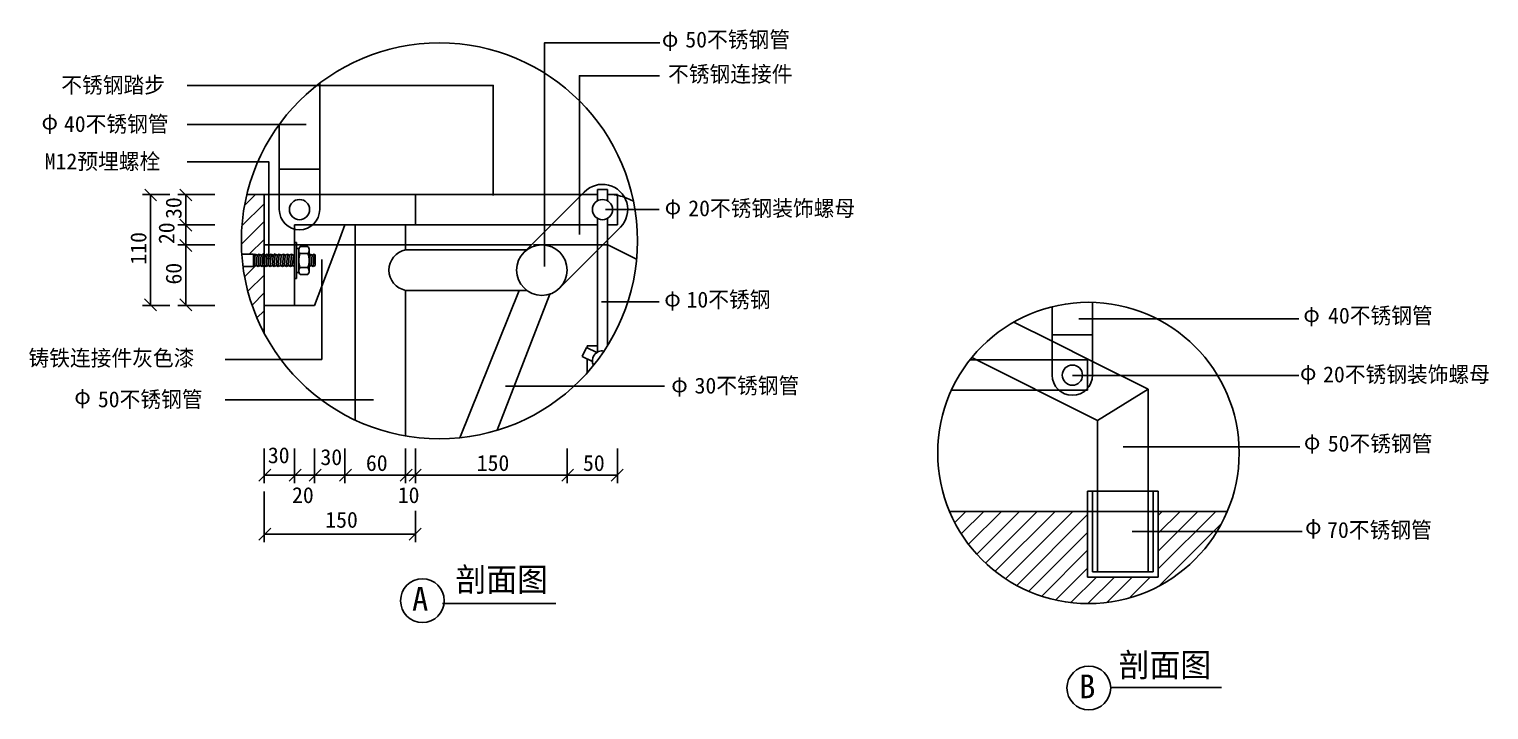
# Model space of a CAD drawing. Header units: metres. Extents: x 842 to 2288, y -739 to 972.
# Drawn here: x 842 to 2288, y 297 to 972 of the extents above; entities that cross this region are included whole.
import ezdxf

# ---------------------------------------------------------------- set-up
doc = ezdxf.new("R2010")
doc.units = ezdxf.units.M
for name, color, linetype in [('2', 2, 'Continuous'), ('3', 3, 'Continuous'), ('4', 4, 'Continuous'), ('7', 7, 'Continuous'), ('BH', 3, 'Continuous'), ('DIM', 3, 'Continuous'), ('TEXT', 7, 'Continuous')]:
    doc.layers.add(name, color=color, linetype=linetype)

# ---------------------------------------------------------------- blocks, each defined once
blk = doc.blocks.new('_OPEN90')
at = {"color": 0, "linetype": 'ByBlock'}
for p, q in [((0, 0), (-1, 0)), ((-0.5, 0.5), (0, 0)), ((0, 0), (-0.5, -0.5))]:
    blk.add_line(p, q, dxfattribs=at)
blk = doc.blocks.new('_ARCHTICK')
at = {"color": 0, "linetype": 'ByBlock'}
blk.add_lwpolyline([(-0.81, -0.74), (0.67, 0.73)], dxfattribs=at)

msp = doc.modelspace()

# ---------------------------------------------------------------- linework, layer by layer
for p, q in [((1116.67, 877.26), (1104.67, 877.26)), ((1302.04, 806.88), (1302.04, 818.88)), ((1413.08, 792.94), (1425.08, 792.94)), ((1387.33, 768.13), (1387.33, 780.13)), ((1132.14, 743.21), (1132.14, 731.21)), ((1352.73, 736.47), (1352.73, 748.47)), ((1409.31, 701.51), (1421.31, 701.51)), ((1881.82, 684.52), (1893.82, 684.52)), ((1875.75, 628.32), (1887.75, 628.32)), ((1313.99, 617.72), (1325.99, 617.72)), ((1183.21, 604.42), (1171.21, 604.42)), ((1925.9, 557.7), (1937.9, 557.7)), ((1934.73, 473.79), (1946.73, 473.79))]:
    msp.add_line(p, q)
at = {"layer": '2'}
for p, q in [((1075.1, 807.8), (1057.99, 807.8)), ((1075.1, 670.39), (1075.1, 807.8)), ((1753.81, 493.79), (2028.93, 493.79))]:
    msp.add_line(p, q, dxfattribs=at)
at = {"layer": '3'}
for p, q in [((1415.1, 812.8), (1405.1, 812.8)), ((1405.1, 812.8), (1405.1, 801.46)), ((1415.1, 801.46), (1415.1, 812.8)), ((1075.1, 757.8), (1075.1, 807.8)), ((1075.1, 807.8), (1225.1, 807.8)), ((1225.1, 807.8), (1225.1, 777.8)), ((1405.1, 807.8), (1389.65, 807.8)), ((1405.1, 807.8), (1389.84, 807.8)), ((1425.1, 807.8), (1415.1, 807.8)), ((1415.53, 807.8), (1415.1, 807.8)), ((1425.1, 777.8), (1425.1, 807.8)), ((1405.1, 751.56), (1405.1, 784.14)), ((1415.1, 761.95), (1415.1, 784.14)), ((1105.1, 697.8), (1105.1, 777.8)), ((1105.1, 777.8), (1155.1, 777.8)), ((1155.1, 777.8), (1147.6, 757.8)), ((1225.1, 777.8), (1155.1, 777.8)), ((1165.1, 757.8), (1165.1, 777.8)), ((1215.1, 757.8), (1215.1, 777.8)), ((1405.1, 777.8), (1225.1, 777.8)), ((1415.1, 777.8), (1425.1, 777.8)), ((1107.2, 760.16), (1105.1, 760.16)), ((1105.1, 760.16), (1105.1, 748.07)), ((1107.2, 754.16), (1107.2, 760.16)), ((1107.2, 730.45), (1107.2, 754.16)), ((1109.3, 754.16), (1107.2, 754.16)), ((1109.3, 752.43), (1109.3, 754.16)), ((1109.3, 752.43), (1109.3, 732.17)), ((1118.2, 756.15), (1110.7, 756.16)), ((1119.6, 748.07), (1119.6, 752.73)), ((1341.7, 757.8), (1411.11, 757.8)), ((1064.6, 748.53), (1052.96, 748.53)), ((1064.6, 736.53), (1064.6, 748.53)), ((1066.1, 748.53), (1064.6, 747.84)), ((1065.1, 736.53), (1066.1, 748.53)), ((1065.1, 736.53), (1067.2, 737.48)), ((1068.01, 747.57), (1066.1, 748.53)), ((1068.01, 747.57), (1067.2, 737.48)), ((1067.2, 737.48), (1069.1, 736.53)), ((1070.1, 748.53), (1068.01, 747.57)), ((1069.1, 736.53), (1070.1, 748.53)), ((1069.1, 736.53), (1071.2, 737.48)), ((1072.01, 747.57), (1070.1, 748.53)), ((1072.01, 747.57), (1071.2, 737.48)), ((1071.2, 737.48), (1073.1, 736.53)), ((1074.1, 748.53), (1072.01, 747.57)), ((1073.1, 736.53), (1074.1, 748.53)), ((1073.1, 736.53), (1075.2, 737.48)), ((1076.01, 747.57), (1074.1, 748.53)), ((1076.01, 747.57), (1075.2, 737.48)), ((1075.2, 737.48), (1077.1, 736.53)), ((1078.1, 748.53), (1076.01, 747.57)), ((1077.1, 736.53), (1078.1, 748.53)), ((1077.1, 736.53), (1079.2, 737.48)), ((1080.01, 747.57), (1078.1, 748.53)), ((1080.01, 747.57), (1079.2, 737.48)), ((1079.2, 737.48), (1081.1, 736.53)), ((1082.1, 748.53), (1080.01, 747.57)), ((1081.1, 736.53), (1082.1, 748.53)), ((1081.1, 736.53), (1083.2, 737.48)), ((1084.01, 747.57), (1082.1, 748.53)), ((1084.01, 747.57), (1083.2, 737.48)), ((1083.2, 737.48), (1085.1, 736.53)), ((1086.1, 748.53), (1084.01, 747.57)), ((1085.1, 736.53), (1086.1, 748.53)), ((1085.1, 736.53), (1087.2, 737.48)), ((1088.01, 747.57), (1086.1, 748.53)), ((1088.01, 747.57), (1087.2, 737.48)), ((1087.2, 737.48), (1089.1, 736.53)), ((1090.1, 748.53), (1088.01, 747.57)), ((1089.1, 736.53), (1090.1, 748.53)), ((1089.1, 736.53), (1091.2, 737.48)), ((1092.01, 747.57), (1090.1, 748.53)), ((1092.01, 747.57), (1091.2, 737.48)), ((1091.2, 737.48), (1093.1, 736.53)), ((1094.1, 748.53), (1092.01, 747.57)), ((1093.1, 736.53), (1094.1, 748.53)), ((1093.1, 736.53), (1095.2, 737.48)), ((1096.01, 747.57), (1094.1, 748.53)), ((1096.01, 747.57), (1095.2, 737.48)), ((1095.2, 737.48), (1097.1, 736.53)), ((1098.1, 748.53), (1096.01, 747.57)), ((1097.1, 736.53), (1098.1, 748.53)), ((1097.1, 736.53), (1099.2, 737.48)), ((1100.01, 747.57), (1098.1, 748.53)), ((1100.01, 747.57), (1099.2, 737.48)), ((1099.2, 737.48), (1101.1, 736.53)), ((1102.1, 748.53), (1100.01, 747.57)), ((1101.1, 736.53), (1102.1, 748.53)), ((1101.1, 736.53), (1103.2, 737.48)), ((1104.01, 747.57), (1102.1, 748.53)), ((1104.01, 747.57), (1103.2, 737.48)), ((1103.2, 737.48), (1105.1, 736.53)), ((1105.1, 748.07), (1104.01, 747.57)), ((1105.1, 736.53), (1105.1, 748.07)), ((1118.4, 749.23), (1110.5, 749.23)), ((1119.6, 736.53), (1120.6, 748.53)), ((1120.6, 748.53), (1119.6, 748.07)), ((1119.6, 736.53), (1119.6, 748.07)), ((1119.6, 736.53), (1121.7, 737.48)), ((1122.51, 747.57), (1120.6, 748.53)), ((1122.51, 747.57), (1121.7, 737.48)), ((1121.7, 737.48), (1123.6, 736.53)), ((1124.6, 748.53), (1122.51, 747.57)), ((1123.6, 736.53), (1124.6, 748.53)), ((1123.6, 736.53), (1125.6, 737.44)), ((1125.6, 748.03), (1124.6, 748.53)), ((1125.6, 737.44), (1125.6, 748.03)), ((1064.6, 736.53), (1054.14, 736.53)), ((1064.6, 736.78), (1065.1, 736.53)), ((1105.1, 736.53), (1105.1, 724.45)), ((1105.1, 724.45), (1107.2, 724.45)), ((1107.2, 724.45), (1107.2, 730.45)), ((1107.2, 730.45), (1109.3, 730.45)), ((1109.3, 730.45), (1109.3, 732.17)), ((1118.4, 735.37), (1110.5, 735.37)), ((1110.7, 728.45), (1118.2, 728.44)), ((1119.6, 731.87), (1119.6, 736.53)), ((1855.49, 662.41), (1895.49, 642.41)), ((1890.49, 643.79), (1780.92, 643.79)), ((1890.49, 613.79), (1890.49, 643.79)), ((1840.92, 613.79), (1890.49, 613.79)), ((1895.49, 513.79), (1895.49, 433.79)), ((1900.49, 513.79), (1900.49, 433.79)), ((1950.49, 433.79), (1950.49, 513.79)), ((1955.49, 433.79), (1955.49, 513.79)), ((1895.49, 433.79), (1955.49, 433.79)), ((1900.49, 433.79), (1950.49, 433.79))]:
    msp.add_line(p, q, dxfattribs=at)
for centre, radius in [((1248.67, 761.77), 196.15), ((1891.37, 551.71), 149.26)]:
    msp.add_circle(centre, radius, dxfattribs=at)
for centre, radius, start, end in [((1415.53, 757.8), 50, 70.9, 90), ((1113.37, 752.13), 4.08, 175.82, 225.3), ((1114.64, 752.55), 5.34, 137.51, 181.33), ((1115.31, 752.97), 4.3, 356.72, 47.74), ((1115.54, 752.13), 4.08, 314.66, 4.18), ((1129.9, 742.3), 20.6, 160.35, 199.65), ((1098.99, 742.3), 20.61, 340.35, 19.65), ((1117.64, 730.87), 8.44, 147.77, 171.12), ((1114.44, 731.98), 5.14, 177.79, 223.37), ((1114.87, 731.8), 4.73, 314.75, 0.81), ((1111.26, 730.87), 8.44, 8.88, 32.23)]:
    msp.add_arc(centre, radius, start, end, dxfattribs=at)
at = {"layer": '4'}
for p, q in [((1130.1, 832.8), (1130.1, 918.03)), ((1090.1, 877.24), (1090.1, 832.8)), ((1090.1, 807.8), (1075.1, 807.8)), ((1389.84, 807.8), (1130.1, 807.8)), ((1440.85, 801.04), (1437.89, 802.52)), ((1339.47, 757.8), (1075.1, 757.8)), ((1415.53, 757.8), (1411.11, 757.8)), ((1419.55, 755.79), (1415.53, 757.8)), ((1443.98, 743.58), (1419.55, 755.79)), ((1855.49, 696.6), (1855.49, 668.79)), ((1895.49, 668.79), (1895.49, 700.92)), ((1855.49, 662.41), (1817.49, 681.41)), ((1900.49, 584.01), (1775.91, 646.3)), ((1950.49, 614.91), (1895.49, 642.41)), ((1950.49, 513.79), (1950.49, 614.91)), ((1900.49, 513.79), (1900.49, 584.01))]:
    msp.add_line(p, q, dxfattribs=at)
msp.add_arc((1415.53, 757.8), 50, 63.43, 70.9, dxfattribs=at)
at = {"layer": '7'}
for p, q in [((1090.1, 792.8), (1090.1, 832.8)), ((1090.1, 832.8), (1130.1, 832.8)), ((1130.1, 832.8), (1130.1, 792.8)), ((1392.09, 810.14), (1332.09, 750.14)), ((1428.11, 775.46), (1368.11, 715.46)), ((1075.1, 697.8), (1075.1, 757.8)), ((1147.6, 757.8), (1125.1, 697.8)), ((1165.1, 757.8), (1165.1, 584.31)), ((1215.1, 757.8), (1215.1, 752.8)), ((1335.1, 752.8), (1215.1, 752.8)), ((1415.1, 657.96), (1415.1, 761.95)), ((1405.1, 651.46), (1405.1, 751.56)), ((1215.1, 712.8), (1215.1, 568.51)), ((1335.1, 712.8), (1215.1, 712.8)), ((1327.52, 712.8), (1268.96, 566.67)), ((1357.92, 709.05), (1305.94, 574.16)), ((1125.1, 697.8), (1075.1, 697.8)), ((1855.49, 628.79), (1855.49, 668.79)), ((1855.49, 668.79), (1895.49, 668.79)), ((1895.49, 668.79), (1895.49, 628.79)), ((1389.98, 647.27), (1394.45, 656.22)), ((1404.59, 651.15), (1394.45, 656.22)), ((1405.1, 657.8), (1395.1, 657.8)), ((1395.1, 657.8), (1395.1, 655.89)), ((1400.12, 642.2), (1389.98, 647.27)), ((1395.1, 644.71), (1395.1, 631.25)), ((1780.92, 643.79), (1773.9, 643.79)), ((1755.64, 613.79), (1840.92, 613.79)), ((1900.49, 584.01), (1950.49, 614.91)), ((1890.49, 493.79), (1890.49, 513.79)), ((1895.49, 513.79), (1890.49, 513.79)), ((1890.49, 513.79), (1960.49, 513.79)), ((1955.49, 513.79), (1960.49, 513.79)), ((1960.49, 493.79), (1960.49, 513.79)), ((1890.49, 493.79), (1890.49, 428.79)), ((1960.49, 428.79), (1960.49, 493.79)), ((1890.49, 428.79), (1960.49, 428.79))]:
    msp.add_line(p, q, dxfattribs=at)
for centre, radius in [((1110.1, 792.8), 10), ((1410.1, 792.8), 10), ((1350.1, 732.8), 25), ((1875.49, 628.79), 10)]:
    msp.add_circle(centre, radius, dxfattribs=at)
for centre, radius, start, end in [((1410.1, 792.8), 25, 316.09, 136.09), ((1110.1, 792.8), 20, 180, 0), ((1219.07, 732.8), 20.39, 101.23, 258.77), ((1410.1, 642.8), 10, 80.88, 206.34), ((1875.49, 628.79), 20, 180, 0)]:
    msp.add_arc(centre, radius, start, end, dxfattribs=at)
at = {"layer": 'BH'}
for p, q in [((1053.08, 776.64), (1075.1, 798.66)), ((1055.69, 796.93), (1066.56, 807.8)), ((1052.54, 758.43), (1075.1, 780.99)), ((1060.32, 748.53), (1075.1, 763.31)), ((1055.75, 726.28), (1066.74, 737.27)), ((1058.98, 711.83), (1075.1, 727.95)), ((1063.08, 698.26), (1075.1, 710.28)), ((1067.96, 685.46), (1075.1, 692.6)), ((1073.56, 673.38), (1075.1, 674.92)), ((1758.97, 482.8), (1769.96, 493.79)), ((1765.44, 471.59), (1787.64, 493.79)), ((1772.71, 461.18), (1805.32, 493.79)), ((1780.73, 451.53), (1822.99, 493.79)), ((1789.5, 442.62), (1840.67, 493.79)), ((1799.02, 434.46), (1858.35, 493.79)), ((1809.29, 427.05), (1876.03, 493.79)), ((1960.49, 489.87), (1964.42, 493.79)), ((1960.49, 472.19), (1982.09, 493.79)), ((1960.49, 454.51), (1999.77, 493.79)), ((1960.49, 436.83), (2017.45, 493.79)), ((1820.35, 420.44), (1890.49, 490.58)), ((1961.06, 419.72), (2023.37, 482.03)), ((1832.26, 414.66), (1890.49, 472.9)), ((1845.08, 409.81), (1890.49, 455.22)), ((1858.96, 406.02), (1890.49, 437.54)), ((1874.09, 403.46), (1899.42, 428.79)), ((1890.76, 402.46), (1917.09, 428.79)), ((1909.55, 403.57), (1934.77, 428.79)), ((1931.65, 407.99), (1952.45, 428.79))]:
    msp.add_line(p, q, dxfattribs=at)
at = {"layer": 'DIM'}
for p, q in [((981.53, 807.8), (954.63, 807.8)), ((962.63, 807.8), (962.63, 697.8)), ((1026.23, 807.8), (989.53, 807.8)), ((997.53, 807.8), (997.53, 777.8)), ((1026.23, 777.8), (989.53, 777.8)), ((1026.23, 777.8), (989.53, 777.8)), ((997.53, 777.8), (997.53, 757.8)), ((1026.23, 757.8), (989.53, 757.8)), ((1026.23, 757.8), (989.53, 757.8)), ((997.53, 757.8), (997.53, 697.8)), ((981.53, 697.8), (954.63, 697.8)), ((1026.23, 697.8), (989.53, 697.8)), ((1075.1, 555.97), (1075.1, 521.64)), ((1105.1, 555.97), (1105.1, 521.64)), ((1105.1, 555.97), (1105.1, 521.64)), ((1125.1, 555.97), (1125.1, 521.64)), ((1125.1, 555.97), (1125.1, 521.64)), ((1155.1, 555.97), (1155.1, 521.64)), ((1155.1, 555.97), (1155.1, 521.64)), ((1215.1, 555.97), (1215.1, 521.64)), ((1215.1, 555.97), (1215.1, 521.64)), ((1225.1, 555.97), (1225.1, 521.64)), ((1225.1, 555.97), (1225.1, 521.64)), ((1375.1, 555.97), (1375.1, 521.64)), ((1375.1, 555.97), (1375.1, 521.64)), ((1425.1, 555.97), (1425.1, 521.64)), ((1075.1, 529.64), (1105.1, 529.64)), ((1105.1, 529.64), (1125.1, 529.64)), ((1125.1, 529.64), (1155.1, 529.64)), ((1155.1, 529.64), (1215.1, 529.64)), ((1215.1, 529.64), (1225.1, 529.64)), ((1225.1, 529.64), (1375.1, 529.64)), ((1375.1, 529.64), (1425.1, 529.64)), ((1075.1, 513.64), (1075.1, 463.25)), ((1225.1, 494.33), (1225.1, 463.25)), ((1075.1, 471.25), (1225.1, 471.25))]:
    msp.add_line(p, q, dxfattribs=at)
for points in [[(1352.73, 748.47), (1352.73, 958.03), (1467.06, 958.03)], [(1387.33, 780.13), (1387.33, 925.35), (1466.7, 925.35)], [(1302.04, 818.88), (1302.04, 915.84), (998.96, 915.84)], [(1104.67, 877.26), (998.96, 877.26)], [(1079.66, 755.32), (1079.66, 840.24), (998.77, 840.24)], [(1425.08, 792.94), (1466.36, 792.94)], [(1132.14, 731.21), (1132.14, 644.41), (1036.38, 644.41)], [(1421.31, 701.51), (1466.36, 701.51)], [(1893.82, 684.52), (2099.91, 684.52)], [(1887.75, 628.32), (2099.91, 628.32)], [(1325.99, 617.72), (1471.42, 617.72)], [(1171.21, 604.42), (1036.38, 604.42)], [(1937.9, 557.7), (2100.67, 557.7)], [(1946.73, 473.79), (2102.95, 473.79)]]:
    msp.add_lwpolyline(points, dxfattribs=at)
at = {"layer": 'TEXT'}
for p, q in [((1251.66, 402.42), (1363.78, 402.42)), ((1913.72, 319.19), (2023.05, 319.19))]:
    msp.add_line(p, q, dxfattribs=at)
for centre in [(1231.84, 405.31), (1891.76, 318.88)]:
    msp.add_circle(centre, 21.67, dxfattribs=at)

# ---------------------------------------------------------------- block references
at = {"layer": 'DIM'}
for name, p, xscale, yscale, zscale, rotation in [('_ARCHTICK', (962.63, 807.8), 8, 8, 8, 90), ('_ARCHTICK', (997.53, 807.8), 8, 8, 8, 90), ('_ARCHTICK', (997.53, 777.8), 8, 8, 8, 90), ('_ARCHTICK', (997.53, 757.8), 8, 8, 8, 90), ('_OPEN90', (1079.66, 743.32), 12, 12, 12, 270), ('_ARCHTICK', (962.63, 697.8), 8, 8, 8, 270), ('_ARCHTICK', (997.53, 697.8), 8, 8, 8, 270), ('_ARCHTICK', (1075.1, 529.64), 8, 8, 8, 180), ('_ARCHTICK', (1105.1, 529.64), 8, 8, 8, 180), ('_ARCHTICK', (1125.1, 529.64), 8, 8, 8, 180), ('_ARCHTICK', (1155.1, 529.64), 8, 8, 8, 180), ('_ARCHTICK', (1215.1, 529.64), 8, 8, 8, 180), ('_ARCHTICK', (1375.1, 529.64), 8, 8, 8, 180), ('_ARCHTICK', (1075.1, 471.25), 8, 8, 8, 180)]:
    msp.add_blockref(name, p, dxfattribs=dict(at, xscale=xscale, yscale=yscale, zscale=zscale, rotation=rotation))
at = {"layer": 'DIM', "xscale": 8, "yscale": 8, "zscale": 8}
for p in [(1225.1, 529.64), (1425.1, 529.64), (1225.1, 471.25)]:
    msp.add_blockref('_ARCHTICK', p, dxfattribs=at)

# ---------------------------------------------------------------- texts
for s, p in [('30', (993.29, 783.53)), ('110', (958.41, 738.3)), ('20', (986.29, 758.63)), ('60', (993.3, 718.56))]:
    msp.add_text(s, height=15.8, rotation=90).set_placement(p)
for s, p in [('30', (1078.76, 541.53)), ('30', (1130.83, 539.68)), ('60', (1175.86, 533.87)), ('150', (1285.6, 533.87)), ('50', (1390.83, 533.87)), ('20', (1102.68, 502.04)), ('10', (1207.4, 502.05)), ('150', (1135.6, 477.62))]:
    msp.add_text(s, height=15.8).set_placement(p)
at = {"layer": 'TEXT'}
for s, height, p in [('φ', 15.8, (1468.96, 954.14)), ('50不锈钢管', 15.8, (1492.16, 953.35)), ('不锈钢踏步', 15.8, (874.18, 908.28)), ('不锈钢连接件', 15.8, (1475.06, 919.18)), ('φ', 15.8, (854.6, 872.12)), ('40不锈钢管', 15.8, (876.8, 869.7)), ('M12预埋螺栓', 15.8, (857.77, 832.67)), ('φ', 15.8, (1471.72, 788.1)), ('20不锈钢装饰螺母', 15.8, (1495.1, 786.25)), ('φ', 15.8, (1471.35, 696.89)), ('10不锈钢', 15.8, (1493.36, 695.75)), ('φ', 15.8, (2104.2, 681.4)), ('40不锈钢管', 15.8, (2128.7, 679.89)), ('铸铁连接件灰色漆', 15.8, (841.69, 637.88)), ('φ', 15.8, (2100.88, 623.84)), ('20不锈钢装饰螺母', 15.8, (2123.78, 621.63)), ('φ', 15.8, (1478.25, 611.8)), ('30不锈钢管', 15.8, (1501.34, 610.52)), ('φ', 15.8, (887.05, 600.04)), ('50不锈钢管', 15.8, (910.41, 596.95)), ('φ', 15.8, (2104.77, 555.21)), ('50不锈钢管', 15.8, (2128.42, 553.07)), ('φ', 15.8, (2105.91, 471.2)), ('70不锈钢管', 15.8, (2127.75, 467.52)), ('剖面图', 23.5, (1264.5, 414.5)), ('A ', 23.5, (1221.6, 395.55)), ('剖面图', 23.5, (1921.27, 329.84)), ('B', 23.5, (1882.32, 308.67))]:
    msp.add_text(s, height=height, dxfattribs=at).set_placement(p)

doc.saveas('drawing.dxf')
